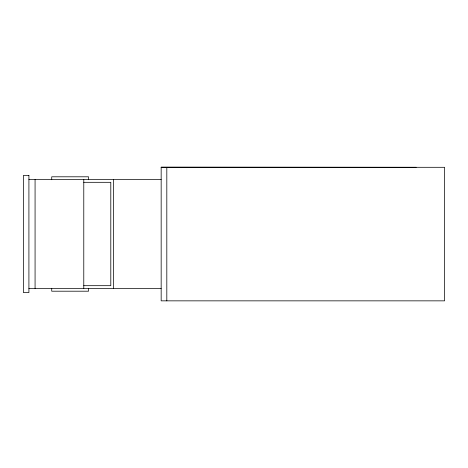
<?xml version="1.0" encoding="UTF-8"?>
<svg xmlns="http://www.w3.org/2000/svg" width="468" height="468" viewBox="0 0 468 468"><rect width="100%" height="100%" fill="white"/><g stroke="black" fill="none" stroke-linecap="round" stroke-linejoin="round"><path stroke-width="0.7" d="M161.162 167.304L444.6 167.304L444.6 300.848L161.162 300.848L161.162 167.152L416.151 167.304M28.911 179.554L161.162 179.554M83.778 182.315L110.793 182.315L110.793 285.685L83.778 285.685M28.911 288.446L161.162 288.446M166.813 167.304L166.813 300.848M113.508 179.554L113.508 288.446M88.534 179.724L88.534 176.799L51.72 176.799L51.72 179.724M88.534 288.276L88.534 291.201L51.72 291.201L51.72 288.276M83.778 179.554L83.778 288.446M35.071 179.554L35.071 288.446M28.911 175.424L23.4 175.424L23.4 292.576L28.911 292.576L28.911 175.424"/></g></svg>
